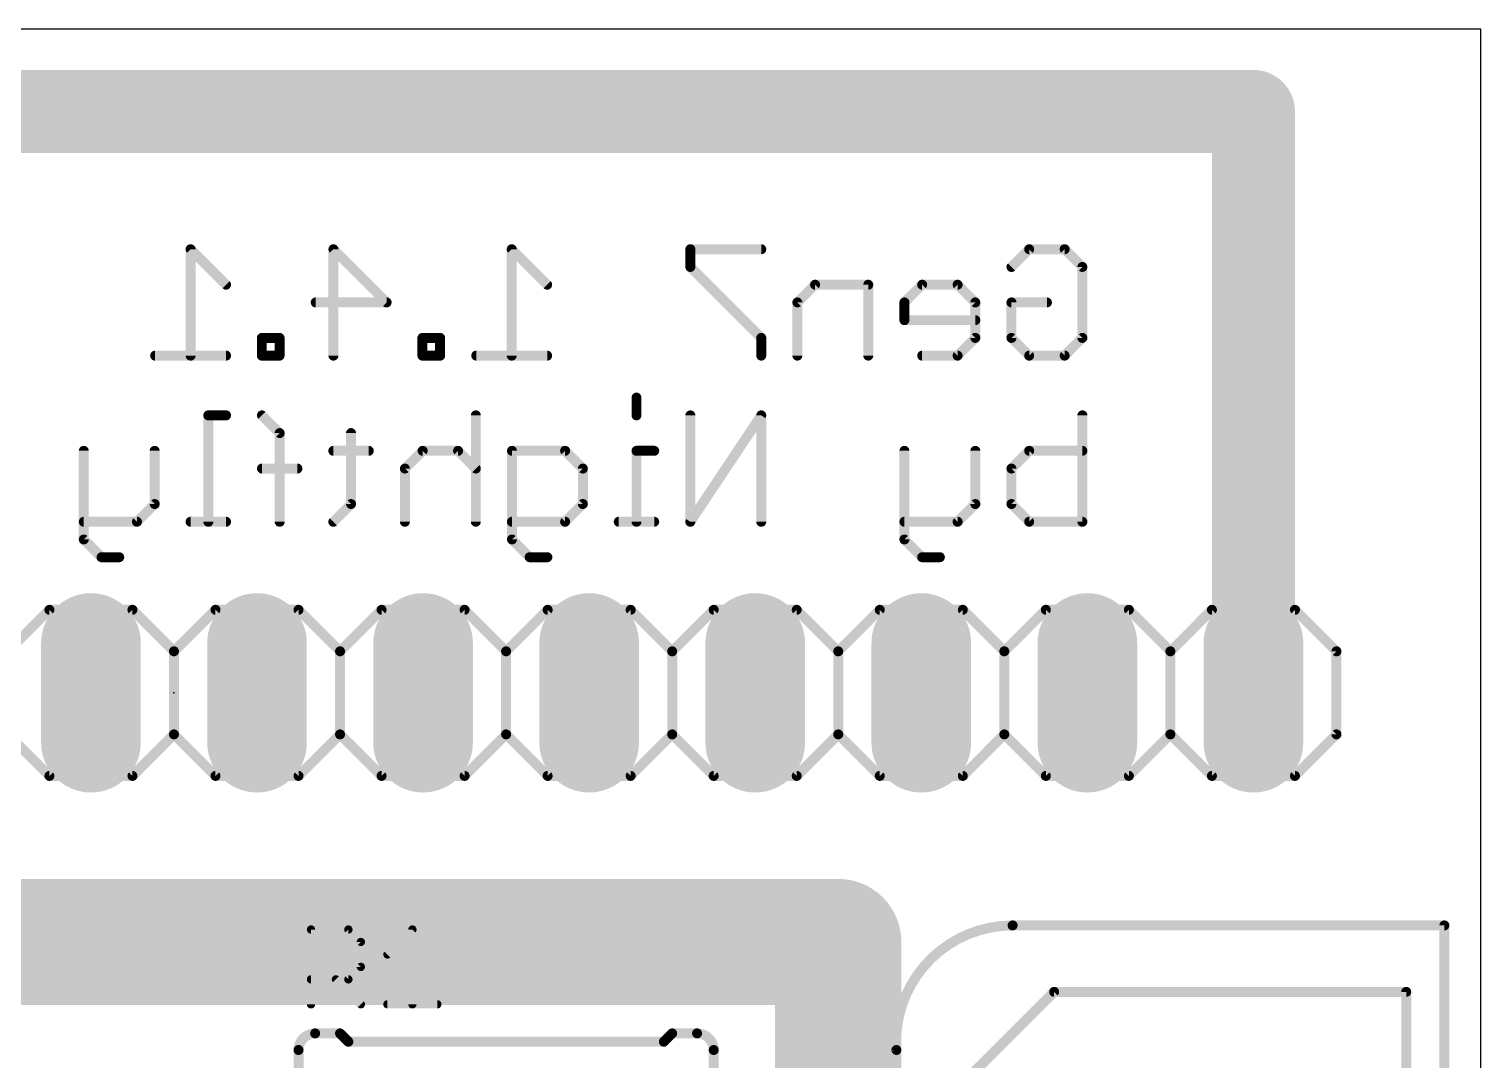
# Model space of a CAD drawing. Extents: x -1 to 60.6, y -1.3 to 45.7.
# Drawn here: x 38.42 to 60.63, y 29.95 to 45.71 of the extents above; entities that cross this region are included whole.
import ezdxf

# ---------------------------------------------------------------- set-up
doc = ezdxf.new("R2010")
doc.units = 0
for name, color, linetype in [('16', 175, 'CONTINUOUS'), ('17', 82, 'CONTINUOUS'), ('20', 7, 'CONTINUOUS'), ('21', 253, 'CONTINUOUS'), ('23', 7, 'CONTINUOUS'), ('25', 253, 'CONTINUOUS'), ('51', 253, 'CONTINUOUS')]:
    doc.layers.add(name, color=color, linetype=linetype)

# ---------------------------------------------------------------- blocks, each defined once
blk = doc.blocks.new('RECT')
blk.add_solid([(-0.5, -0.5), (0.5, -0.5), (-0.5, 0.5), (0.5, 0.5)])
blk = doc.blocks.new('LONGP100')
at = {"const_width": 1}
blk.add_lwpolyline([(-0.5, 0), (0.5, 0)], dxfattribs=at)
at = {"const_width": 0.5}
for points in [[(-0.5, 0.25, 1), (-0.5, -0.25)], [(0.5, -0.25, 1), (0.5, 0.25)]]:
    blk.add_lwpolyline(points, format="xyb", dxfattribs=at)

msp = doc.modelspace()

# ---------------------------------------------------------------- linework, layer by layer
at = {"layer": '16'}
for points, const_width in [([(57.15, 44.45), (1.27, 44.45)], 1.27), ([(57.15, 35.56), (57.15, 44.45)], 1.27), ([(41.4366, 41.8009), (40.8942, 42.3432)], 0.1524), ([(40.8942, 42.3432), (40.8942, 40.7162)], 0.1524), ([(43.0788, 40.7162), (43.0788, 42.3432)], 0.1524), ([(43.0788, 42.3432), (43.8923, 41.5297)], 0.1524), ([(46.348, 41.8009), (45.8057, 42.3432)], 0.1524), ([(45.8057, 42.3432), (45.8057, 40.7162)], 0.1524), ([(49.6223, 42.3432), (48.5377, 42.3432)], 0.1524), ([(48.5377, 42.3432), (48.5377, 42.072)], 0.1524), ([(53.4491, 42.072), (53.7203, 42.3432)], 0.1524), ([(53.7203, 42.3432), (54.2626, 42.3432)], 0.1524), ([(54.2626, 42.3432), (54.5338, 42.072)], 0.1524), ([(48.5377, 42.072), (49.6223, 40.9874)], 0.1524), ([(54.5338, 42.072), (54.5338, 40.9874)], 0.1524), ([(50.446, 41.8009), (50.1748, 41.5297)], 0.1524), ([(51.2595, 41.8009), (50.446, 41.8009)], 0.1524), ([(51.2595, 40.7162), (51.2595, 41.8009)], 0.1524), ([(52.0832, 41.8009), (51.812, 41.5297)], 0.1524), ([(52.6255, 41.8009), (52.0832, 41.8009)], 0.1524), ([(52.8966, 41.5297), (52.6255, 41.8009)], 0.1524), ([(43.8923, 41.5297), (42.8076, 41.5297)], 0.1524), ([(50.1748, 41.5297), (50.1748, 40.7162)], 0.1524), ([(51.812, 41.5297), (51.812, 41.2585)], 0.1524), ([(52.8966, 40.9874), (52.8966, 41.5297)], 0.1524), ([(53.4491, 40.9874), (53.4491, 41.5297)], 0.1524), ([(53.4491, 41.5297), (53.9915, 41.5297)], 0.1524), ([(51.812, 41.2585), (52.8966, 41.2585)], 0.1524), ([(42.2551, 40.9874), (41.984, 40.9874)], 0.1524), ([(41.984, 40.9874), (41.984, 40.7162)], 0.1524), ([(42.2551, 40.7162), (42.2551, 40.9874)], 0.1524), ([(44.7109, 40.9874), (44.4397, 40.9874)], 0.1524), ([(44.4397, 40.9874), (44.4397, 40.7162)], 0.1524), ([(44.7109, 40.7162), (44.7109, 40.9874)], 0.1524), ([(49.6223, 40.9874), (49.6223, 40.7162)], 0.1524), ([(52.6255, 40.7162), (52.8966, 40.9874)], 0.1524), ([(53.7203, 40.7162), (53.4491, 40.9874)], 0.1524), ([(54.5338, 40.9874), (54.2626, 40.7162)], 0.1524), ([(41.4366, 40.7162), (40.3519, 40.7162)], 0.1524), ([(41.984, 40.7162), (42.2551, 40.7162)], 0.1524), ([(44.4397, 40.7162), (44.7109, 40.7162)], 0.1524), ([(46.348, 40.7162), (45.2634, 40.7162)], 0.1524), ([(52.0832, 40.7162), (52.6255, 40.7162)], 0.1524), ([(54.2626, 40.7162), (53.7203, 40.7162)], 0.1524), ([(47.714, 40.0744), (47.714, 39.8032)], 0.1524), ([(41.4366, 39.8032), (41.1654, 39.8032)], 0.1524), ([(41.1654, 39.8032), (41.1654, 38.1762)], 0.1524), ([(42.2568, 39.532), (41.9857, 39.8032)], 0.1524), ([(45.2566, 39.8032), (45.2566, 38.1762)], 0.1524), ([(49.6223, 39.8032), (48.5377, 38.1762)], 0.1524), ([(48.5377, 38.1762), (48.5377, 39.8032)], 0.1524), ([(49.6223, 38.1762), (49.6223, 39.8032)], 0.1524), ([(54.5338, 39.8032), (54.5338, 38.1762)], 0.1524), ([(42.2568, 38.1762), (42.2568, 39.532)], 0.1524), ([(43.3483, 39.532), (43.3483, 38.4474)], 0.1524), ([(39.2605, 39.2609), (39.2605, 37.905)], 0.1524), ([(40.3451, 39.2609), (40.3451, 38.4474)], 0.1524), ([(43.6194, 39.2609), (43.0771, 39.2609)], 0.1524), ([(44.4431, 39.2609), (44.1719, 38.9897)], 0.1524), ([(44.9854, 39.2609), (44.4431, 39.2609)], 0.1524), ([(45.2566, 38.9897), (44.9854, 39.2609)], 0.1524), ([(45.8091, 37.905), (45.8091, 39.2609)], 0.1524), ([(45.8091, 39.2609), (46.6226, 39.2609)], 0.1524), ([(46.6226, 39.2609), (46.8937, 38.9897)], 0.1524), ([(47.9852, 39.2609), (47.714, 39.2609)], 0.1524), ([(47.714, 39.2609), (47.714, 38.1762)], 0.1524), ([(51.812, 39.2609), (51.812, 37.905)], 0.1524), ([(52.8966, 39.2609), (52.8966, 38.4474)], 0.1524), ([(53.4491, 38.9897), (53.7203, 39.2609)], 0.1524), ([(53.7203, 39.2609), (54.5338, 39.2609)], 0.1524), ([(42.528, 38.9897), (41.9857, 38.9897)], 0.1524), ([(44.1719, 38.9897), (44.1719, 38.1762)], 0.1524), ([(46.8937, 38.9897), (46.8937, 38.4474)], 0.1524), ([(53.4491, 38.4474), (53.4491, 38.9897)], 0.1524), ([(40.3451, 38.4474), (40.074, 38.1762)], 0.1524), ([(43.3483, 38.4474), (43.0771, 38.1762)], 0.1524), ([(46.8937, 38.4474), (46.6226, 38.1762)], 0.1524), ([(52.8966, 38.4474), (52.6255, 38.1762)], 0.1524), ([(53.7203, 38.1762), (53.4491, 38.4474)], 0.1524), ([(40.074, 38.1762), (39.2605, 38.1762)], 0.1524), ([(41.4366, 38.1762), (40.8942, 38.1762)], 0.1524), ([(46.6226, 38.1762), (45.8091, 38.1762)], 0.1524), ([(47.9852, 38.1762), (47.4428, 38.1762)], 0.1524), ([(52.6255, 38.1762), (51.812, 38.1762)], 0.1524), ([(54.5338, 38.1762), (53.7203, 38.1762)], 0.1524), ([(39.2605, 37.905), (39.5316, 37.6339)], 0.1524), ([(46.0802, 37.6339), (45.8091, 37.905)], 0.1524), ([(51.812, 37.905), (52.0832, 37.6339)], 0.1524), ([(39.5316, 37.6339), (39.8028, 37.6339)], 0.1524), ([(46.3514, 37.6339), (46.0802, 37.6339)], 0.1524), ([(52.0832, 37.6339), (52.3543, 37.6339)], 0.1524), ([(35.56, 31.75), (50.8, 31.75)], 1.9304), ([(50.8, 31.75), (50.8, 29.21)], 1.9304), ([(50.8, 29.21), (50.8, 27.94)], 1.6764)]:
    msp.add_lwpolyline(points, dxfattribs=dict(at, const_width=const_width))
for points, const_width in [([(57.4675, 44.45, 1), (56.8325, 44.45)], 0.635), ([(57.15, 44.1325, 1), (57.15, 44.7675)], 0.635), ([(40.9212, 42.3701, 1), (40.8673, 42.3162)], 0.0762), ([(40.9323, 42.3432, 1), (40.8561, 42.3432)], 0.0762), ([(43.1057, 42.3701, 1), (43.0518, 42.3162)], 0.0762), ([(43.1169, 42.3432, 1), (43.0407, 42.3432)], 0.0762), ([(45.8326, 42.3701, 1), (45.7787, 42.3162)], 0.0762), ([(45.8438, 42.3432, 1), (45.7676, 42.3432)], 0.0762), ([(48.5377, 42.3813, 1), (48.5377, 42.3051)], 0.0762), ([(48.5758, 42.3432, 1), (48.4996, 42.3432)], 0.0762), ([(49.6223, 42.3051, 1), (49.6223, 42.3813)], 0.0762), ([(53.7203, 42.3813, 1), (53.7203, 42.3051)], 0.0762), ([(53.7472, 42.3162, 1), (53.6934, 42.3701)], 0.0762), ([(54.2896, 42.3701, 1), (54.2357, 42.3162)], 0.0762), ([(54.2626, 42.3051, 1), (54.2626, 42.3813)], 0.0762), ([(48.5646, 42.099, 1), (48.5107, 42.0451)], 0.0762), ([(48.4996, 42.072, 1), (48.5758, 42.072)], 0.0762), ([(53.4222, 42.099, 1), (53.4761, 42.0451)], 0.0762), ([(54.5719, 42.072, 1), (54.4957, 42.072)], 0.0762), ([(54.5069, 42.0451, 1), (54.5607, 42.099)], 0.0762), ([(41.4096, 41.7739, 1), (41.4635, 41.8278)], 0.0762), ([(46.3211, 41.7739, 1), (46.375, 41.8278)], 0.0762), ([(50.446, 41.839, 1), (50.446, 41.7628)], 0.0762), ([(50.4729, 41.7739, 1), (50.4191, 41.8278)], 0.0762), ([(51.2976, 41.8009, 1), (51.2214, 41.8009)], 0.0762), ([(51.2595, 41.7628, 1), (51.2595, 41.839)], 0.0762), ([(52.0832, 41.839, 1), (52.0832, 41.7628)], 0.0762), ([(52.1101, 41.7739, 1), (52.0562, 41.8278)], 0.0762), ([(52.6524, 41.8278, 1), (52.5985, 41.7739)], 0.0762), ([(52.6255, 41.7628, 1), (52.6255, 41.839)], 0.0762), ([(42.8076, 41.5678, 1), (42.8076, 41.4916)], 0.0762), ([(43.8653, 41.5028, 1), (43.9192, 41.5566)], 0.0762), ([(43.8923, 41.4916, 1), (43.8923, 41.5678)], 0.0762), ([(50.2129, 41.5297, 1), (50.1367, 41.5297)], 0.0762), ([(50.1479, 41.5566, 1), (50.2018, 41.5028)], 0.0762), ([(51.8501, 41.5297, 1), (51.7739, 41.5297)], 0.0762), ([(51.785, 41.5566, 1), (51.8389, 41.5028)], 0.0762), ([(52.9347, 41.5297, 1), (52.8585, 41.5297)], 0.0762), ([(52.8697, 41.5028, 1), (52.9236, 41.5566)], 0.0762), ([(53.4872, 41.5297, 1), (53.411, 41.5297)], 0.0762), ([(53.4491, 41.5678, 1), (53.4491, 41.4916)], 0.0762), ([(53.9915, 41.4916, 1), (53.9915, 41.5678)], 0.0762), ([(51.812, 41.2966, 1), (51.812, 41.2204)], 0.0762), ([(52.8966, 41.2204, 1), (52.8966, 41.2966)], 0.0762), ([(51.7739, 41.2585, 1), (51.8501, 41.2585)], 0.0762), ([(41.984, 41.0255, 1), (41.984, 40.9493)], 0.0762), ([(42.0221, 40.9874, 1), (41.9459, 40.9874)], 0.0762), ([(42.2932, 40.9874, 1), (42.217, 40.9874)], 0.0762), ([(42.2551, 40.9493, 1), (42.2551, 41.0255)], 0.0762), ([(44.4397, 41.0255, 1), (44.4397, 40.9493)], 0.0762), ([(44.4778, 40.9874, 1), (44.4016, 40.9874)], 0.0762), ([(44.749, 40.9874, 1), (44.6728, 40.9874)], 0.0762), ([(44.7109, 40.9493, 1), (44.7109, 41.0255)], 0.0762), ([(49.6604, 40.9874, 1), (49.5842, 40.9874)], 0.0762), ([(49.5954, 40.9604, 1), (49.6493, 41.0143)], 0.0762), ([(52.8585, 40.9874, 1), (52.9347, 40.9874)], 0.0762), ([(52.9236, 40.9604, 1), (52.8697, 41.0143)], 0.0762), ([(53.4761, 41.0143, 1), (53.4222, 40.9604)], 0.0762), ([(53.411, 40.9874, 1), (53.4872, 40.9874)], 0.0762), ([(54.4957, 40.9874, 1), (54.5719, 40.9874)], 0.0762), ([(54.5607, 40.9604, 1), (54.5069, 41.0143)], 0.0762), ([(40.3519, 40.7543, 1), (40.3519, 40.6781)], 0.0762), ([(40.8561, 40.7162, 1), (40.9323, 40.7162)], 0.0762), ([(41.4366, 40.6781, 1), (41.4366, 40.7543)], 0.0762), ([(41.984, 40.7543, 1), (41.984, 40.6781)], 0.0762), ([(41.9459, 40.7162, 1), (42.0221, 40.7162)], 0.0762), ([(42.217, 40.7162, 1), (42.2932, 40.7162)], 0.0762), ([(42.2551, 40.6781, 1), (42.2551, 40.7543)], 0.0762), ([(43.0407, 40.7162, 1), (43.1169, 40.7162)], 0.0762), ([(44.4397, 40.7543, 1), (44.4397, 40.6781)], 0.0762), ([(44.4016, 40.7162, 1), (44.4778, 40.7162)], 0.0762), ([(44.6728, 40.7162, 1), (44.749, 40.7162)], 0.0762), ([(44.7109, 40.6781, 1), (44.7109, 40.7543)], 0.0762), ([(45.2634, 40.7543, 1), (45.2634, 40.6781)], 0.0762), ([(45.7676, 40.7162, 1), (45.8438, 40.7162)], 0.0762), ([(46.348, 40.6781, 1), (46.348, 40.7543)], 0.0762), ([(49.5842, 40.7162, 1), (49.6604, 40.7162)], 0.0762), ([(50.1367, 40.7162, 1), (50.2129, 40.7162)], 0.0762), ([(51.2214, 40.7162, 1), (51.2976, 40.7162)], 0.0762), ([(52.0832, 40.7543, 1), (52.0832, 40.6781)], 0.0762), ([(52.5985, 40.7431, 1), (52.6524, 40.6893)], 0.0762), ([(52.6255, 40.6781, 1), (52.6255, 40.7543)], 0.0762), ([(53.7203, 40.7543, 1), (53.7203, 40.6781)], 0.0762), ([(53.6934, 40.6893, 1), (53.7472, 40.7431)], 0.0762), ([(54.2357, 40.7431, 1), (54.2896, 40.6893)], 0.0762), ([(54.2626, 40.6781, 1), (54.2626, 40.7543)], 0.0762), ([(47.7521, 40.0744, 1), (47.6759, 40.0744)], 0.0762), ([(41.1654, 39.8413, 1), (41.1654, 39.7651)], 0.0762), ([(41.2035, 39.8032, 1), (41.1273, 39.8032)], 0.0762), ([(41.4366, 39.7651, 1), (41.4366, 39.8413)], 0.0762), ([(42.0126, 39.8301, 1), (41.9587, 39.7762)], 0.0762), ([(45.2947, 39.8032, 1), (45.2185, 39.8032)], 0.0762), ([(47.6759, 39.8032, 1), (47.7521, 39.8032)], 0.0762), ([(48.5758, 39.8032, 1), (48.4996, 39.8032)], 0.0762), ([(49.6604, 39.8032, 1), (49.5842, 39.8032)], 0.0762), ([(49.654, 39.7821, 1), (49.5906, 39.8243)], 0.0762), ([(54.5719, 39.8032, 1), (54.4957, 39.8032)], 0.0762), ([(42.2949, 39.532, 1), (42.2187, 39.532)], 0.0762), ([(42.2299, 39.5051, 1), (42.2838, 39.559)], 0.0762), ([(43.3864, 39.532, 1), (43.3102, 39.532)], 0.0762), ([(39.2986, 39.2609, 1), (39.2224, 39.2609)], 0.0762), ([(40.3832, 39.2609, 1), (40.307, 39.2609)], 0.0762), ([(43.0771, 39.299, 1), (43.0771, 39.2228)], 0.0762), ([(43.6194, 39.2228, 1), (43.6194, 39.299)], 0.0762), ([(44.4431, 39.299, 1), (44.4431, 39.2228)], 0.0762), ([(44.47, 39.2339, 1), (44.4161, 39.2878)], 0.0762), ([(45.0124, 39.2878, 1), (44.9585, 39.2339)], 0.0762), ([(44.9854, 39.2228, 1), (44.9854, 39.299)], 0.0762), ([(45.8472, 39.2609, 1), (45.771, 39.2609)], 0.0762), ([(45.8091, 39.299, 1), (45.8091, 39.2228)], 0.0762), ([(46.6495, 39.2878, 1), (46.5956, 39.2339)], 0.0762), ([(46.6226, 39.2228, 1), (46.6226, 39.299)], 0.0762), ([(47.714, 39.299, 1), (47.714, 39.2228)], 0.0762), ([(47.7521, 39.2609, 1), (47.6759, 39.2609)], 0.0762), ([(47.9852, 39.2228, 1), (47.9852, 39.299)], 0.0762), ([(51.8501, 39.2609, 1), (51.7739, 39.2609)], 0.0762), ([(52.9347, 39.2609, 1), (52.8585, 39.2609)], 0.0762), ([(53.7203, 39.299, 1), (53.7203, 39.2228)], 0.0762), ([(53.7472, 39.2339, 1), (53.6934, 39.2878)], 0.0762), ([(54.5338, 39.2228, 1), (54.5338, 39.299)], 0.0762), ([(41.9857, 39.0278, 1), (41.9857, 38.9516)], 0.0762), ([(42.528, 38.9516, 1), (42.528, 39.0278)], 0.0762), ([(44.21, 38.9897, 1), (44.1338, 38.9897)], 0.0762), ([(44.145, 39.0166, 1), (44.1989, 38.9628)], 0.0762), ([(45.2296, 38.9628, 1), (45.2835, 39.0166)], 0.0762), ([(46.9318, 38.9897, 1), (46.8556, 38.9897)], 0.0762), ([(46.8668, 38.9628, 1), (46.9207, 39.0166)], 0.0762), ([(53.4872, 38.9897, 1), (53.411, 38.9897)], 0.0762), ([(53.4222, 39.0166, 1), (53.4761, 38.9628)], 0.0762), ([(40.307, 38.4474, 1), (40.3832, 38.4474)], 0.0762), ([(40.3721, 38.4204, 1), (40.3182, 38.4743)], 0.0762), ([(43.3102, 38.4474, 1), (43.3864, 38.4474)], 0.0762), ([(43.3752, 38.4204, 1), (43.3213, 38.4743)], 0.0762), ([(46.8556, 38.4474, 1), (46.9318, 38.4474)], 0.0762), ([(46.9207, 38.4204, 1), (46.8668, 38.4743)], 0.0762), ([(52.8585, 38.4474, 1), (52.9347, 38.4474)], 0.0762), ([(52.9236, 38.4204, 1), (52.8697, 38.4743)], 0.0762), ([(53.4761, 38.4743, 1), (53.4222, 38.4204)], 0.0762), ([(53.411, 38.4474, 1), (53.4872, 38.4474)], 0.0762), ([(39.2605, 38.2143, 1), (39.2605, 38.1381)], 0.0762), ([(40.047, 38.2031, 1), (40.1009, 38.1493)], 0.0762), ([(40.074, 38.1381, 1), (40.074, 38.2143)], 0.0762), ([(40.8942, 38.2143, 1), (40.8942, 38.1381)], 0.0762), ([(41.1273, 38.1762, 1), (41.2035, 38.1762)], 0.0762), ([(41.4366, 38.1381, 1), (41.4366, 38.2143)], 0.0762), ([(42.2187, 38.1762, 1), (42.2949, 38.1762)], 0.0762), ([(43.0502, 38.2031, 1), (43.104, 38.1493)], 0.0762), ([(44.1338, 38.1762, 1), (44.21, 38.1762)], 0.0762), ([(45.2185, 38.1762, 1), (45.2947, 38.1762)], 0.0762), ([(45.8091, 38.2143, 1), (45.8091, 38.1381)], 0.0762), ([(46.5956, 38.2031, 1), (46.6495, 38.1493)], 0.0762), ([(46.6226, 38.1381, 1), (46.6226, 38.2143)], 0.0762), ([(47.4428, 38.2143, 1), (47.4428, 38.1381)], 0.0762), ([(47.6759, 38.1762, 1), (47.7521, 38.1762)], 0.0762), ([(47.9852, 38.1381, 1), (47.9852, 38.2143)], 0.0762), ([(48.506, 38.1973, 1), (48.5694, 38.1551)], 0.0762), ([(48.4996, 38.1762, 1), (48.5758, 38.1762)], 0.0762), ([(49.5842, 38.1762, 1), (49.6604, 38.1762)], 0.0762), ([(51.812, 38.2143, 1), (51.812, 38.1381)], 0.0762), ([(52.5985, 38.2031, 1), (52.6524, 38.1493)], 0.0762), ([(52.6255, 38.1381, 1), (52.6255, 38.2143)], 0.0762), ([(53.7203, 38.2143, 1), (53.7203, 38.1381)], 0.0762), ([(53.6934, 38.1493, 1), (53.7472, 38.2031)], 0.0762), ([(54.4957, 38.1762, 1), (54.5719, 38.1762)], 0.0762), ([(54.5338, 38.1381, 1), (54.5338, 38.2143)], 0.0762), ([(39.2874, 37.932, 1), (39.2335, 37.8781)], 0.0762), ([(45.836, 37.932, 1), (45.7821, 37.8781)], 0.0762), ([(51.8389, 37.932, 1), (51.785, 37.8781)], 0.0762), ([(39.2224, 37.905, 1), (39.2986, 37.905)], 0.0762), ([(45.771, 37.905, 1), (45.8472, 37.905)], 0.0762), ([(51.7739, 37.905, 1), (51.8501, 37.905)], 0.0762), ([(39.5316, 37.672, 1), (39.5316, 37.5958)], 0.0762), ([(39.5047, 37.6069, 1), (39.5586, 37.6608)], 0.0762), ([(39.8028, 37.5958, 1), (39.8028, 37.672)], 0.0762), ([(46.0802, 37.672, 1), (46.0802, 37.5958)], 0.0762), ([(46.0533, 37.6069, 1), (46.1072, 37.6608)], 0.0762), ([(46.3514, 37.5958, 1), (46.3514, 37.672)], 0.0762), ([(52.0832, 37.672, 1), (52.0832, 37.5958)], 0.0762), ([(52.0562, 37.6069, 1), (52.1101, 37.6608)], 0.0762), ([(52.3543, 37.5958, 1), (52.3543, 37.672)], 0.0762), ([(56.8325, 35.56, 1), (57.4675, 35.56)], 0.635), ([(51.2826, 31.75, 1), (50.3174, 31.75)], 0.9652), ([(50.8, 31.2674, 1), (50.8, 32.2326)], 0.9652), ([(51.2191, 29.21, 1), (50.3809, 29.21)], 0.8382)]:
    msp.add_lwpolyline(points, format="xyb", dxfattribs=dict(at, const_width=const_width))
at = {"layer": '20'}
for p, q in [((60.63, 45.71), (0, 45.71)), ((60.63, -1.27), (60.63, 45.71))]:
    msp.add_line(p, q, dxfattribs=at)
at = {"layer": '21', "const_width": 0.1524}
for points in [[(38.735, 36.83), (38.1, 36.195)], [(38.735, 36.83), (40.005, 36.83)], [(40.005, 36.83), (40.64, 36.195)], [(40.64, 36.195), (41.275, 36.83)], [(41.275, 36.83), (42.545, 36.83)], [(42.545, 36.83), (43.18, 36.195)], [(43.18, 36.195), (43.815, 36.83)], [(43.815, 36.83), (45.085, 36.83)], [(45.085, 36.83), (45.72, 36.195)], [(46.355, 36.83), (45.72, 36.195)], [(46.355, 36.83), (47.625, 36.83)], [(47.625, 36.83), (48.26, 36.195)], [(48.26, 36.195), (48.895, 36.83)], [(48.895, 36.83), (50.165, 36.83)], [(50.165, 36.83), (50.8, 36.195)], [(50.8, 36.195), (51.435, 36.83)], [(51.435, 36.83), (52.705, 36.83)], [(52.705, 36.83), (53.34, 36.195)], [(53.975, 36.83), (53.34, 36.195)], [(53.975, 36.83), (55.245, 36.83)], [(55.245, 36.83), (55.88, 36.195)], [(55.88, 36.195), (56.515, 36.83)], [(56.515, 36.83), (57.785, 36.83)], [(57.785, 36.83), (58.42, 36.195)], [(40.64, 36.195), (40.64, 34.925)], [(43.18, 36.195), (43.18, 34.925)], [(45.72, 36.195), (45.72, 34.925)], [(48.26, 36.195), (48.26, 34.925)], [(50.8, 36.195), (50.8, 34.925)], [(53.34, 36.195), (53.34, 34.925)], [(55.88, 36.195), (55.88, 34.925)], [(58.42, 36.195), (58.42, 34.925)], [(38.1, 34.925), (38.735, 34.29)], [(40.64, 34.925), (40.005, 34.29)], [(41.275, 34.29), (40.64, 34.925)], [(43.18, 34.925), (42.545, 34.29)], [(43.815, 34.29), (43.18, 34.925)], [(45.72, 34.925), (45.085, 34.29)], [(45.72, 34.925), (46.355, 34.29)], [(48.26, 34.925), (47.625, 34.29)], [(48.895, 34.29), (48.26, 34.925)], [(50.8, 34.925), (50.165, 34.29)], [(51.435, 34.29), (50.8, 34.925)], [(53.34, 34.925), (52.705, 34.29)], [(53.34, 34.925), (53.975, 34.29)], [(55.88, 34.925), (55.245, 34.29)], [(56.515, 34.29), (55.88, 34.925)], [(58.42, 34.925), (57.785, 34.29)], [(40.005, 34.29), (38.735, 34.29)], [(42.545, 34.29), (41.275, 34.29)], [(45.085, 34.29), (43.815, 34.29)], [(47.625, 34.29), (46.355, 34.29)], [(50.165, 34.29), (48.895, 34.29)], [(52.705, 34.29), (51.435, 34.29)], [(55.245, 34.29), (53.975, 34.29)], [(57.785, 34.29), (56.515, 34.29)], [(53.467, 32.004), (60.071, 32.004)], [(60.071, 32.004), (60.071, 8.636)], [(54.102, 30.988), (52.324, 29.21)], [(59.4868, 30.988), (54.102, 30.988)], [(42.799, 30.353), (43.18, 30.353)], [(43.307, 30.226), (43.18, 30.353)], [(48.133, 30.226), (48.26, 30.353)], [(48.641, 30.353), (48.26, 30.353)], [(48.133, 30.226), (43.307, 30.226)], [(42.545, 28.321), (42.545, 30.099)], [(48.895, 28.321), (48.895, 30.099)], [(51.689, 30.099), (51.689, 10.541)]]:
    msp.add_lwpolyline(points, dxfattribs=at)
at = {"layer": '21'}
for points, const_width in [([(38.735, 36.8681, 1), (38.735, 36.7919)], 0.0762), ([(38.7619, 36.8031, 1), (38.7081, 36.8569)], 0.0762), ([(40.0319, 36.8569, 1), (39.9781, 36.8031)], 0.0762), ([(40.005, 36.7919, 1), (40.005, 36.8681)], 0.0762), ([(41.275, 36.8681, 1), (41.275, 36.7919)], 0.0762), ([(41.3019, 36.8031, 1), (41.2481, 36.8569)], 0.0762), ([(42.5719, 36.8569, 1), (42.5181, 36.8031)], 0.0762), ([(42.545, 36.7919, 1), (42.545, 36.8681)], 0.0762), ([(43.815, 36.8681, 1), (43.815, 36.7919)], 0.0762), ([(43.8419, 36.8031, 1), (43.7881, 36.8569)], 0.0762), ([(45.1119, 36.8569, 1), (45.0581, 36.8031)], 0.0762), ([(45.085, 36.7919, 1), (45.085, 36.8681)], 0.0762), ([(46.355, 36.8681, 1), (46.355, 36.7919)], 0.0762), ([(46.3819, 36.8031, 1), (46.3281, 36.8569)], 0.0762), ([(47.6519, 36.8569, 1), (47.5981, 36.8031)], 0.0762), ([(47.625, 36.7919, 1), (47.625, 36.8681)], 0.0762), ([(48.895, 36.8681, 1), (48.895, 36.7919)], 0.0762), ([(48.9219, 36.8031, 1), (48.8681, 36.8569)], 0.0762), ([(50.1919, 36.8569, 1), (50.1381, 36.8031)], 0.0762), ([(50.165, 36.7919, 1), (50.165, 36.8681)], 0.0762), ([(51.435, 36.8681, 1), (51.435, 36.7919)], 0.0762), ([(51.4619, 36.8031, 1), (51.4081, 36.8569)], 0.0762), ([(52.7319, 36.8569, 1), (52.6781, 36.8031)], 0.0762), ([(52.705, 36.7919, 1), (52.705, 36.8681)], 0.0762), ([(53.975, 36.8681, 1), (53.975, 36.7919)], 0.0762), ([(54.0019, 36.8031, 1), (53.9481, 36.8569)], 0.0762), ([(55.2719, 36.8569, 1), (55.2181, 36.8031)], 0.0762), ([(55.245, 36.7919, 1), (55.245, 36.8681)], 0.0762), ([(56.515, 36.8681, 1), (56.515, 36.7919)], 0.0762), ([(56.5419, 36.8031, 1), (56.4881, 36.8569)], 0.0762), ([(57.8119, 36.8569, 1), (57.7581, 36.8031)], 0.0762), ([(57.785, 36.7919, 1), (57.785, 36.8681)], 0.0762), ([(40.6781, 36.195, 1), (40.6019, 36.195)], 0.0762), ([(40.6131, 36.2219, 1), (40.6669, 36.1681)], 0.0762), ([(40.6131, 36.1681, 1), (40.6669, 36.2219)], 0.0762), ([(43.2181, 36.195, 1), (43.1419, 36.195)], 0.0762), ([(43.1531, 36.2219, 1), (43.2069, 36.1681)], 0.0762), ([(43.1531, 36.1681, 1), (43.2069, 36.2219)], 0.0762), ([(45.7581, 36.195, 1), (45.6819, 36.195)], 0.0762), ([(45.6931, 36.2219, 1), (45.7469, 36.1681)], 0.0762), ([(45.6931, 36.1681, 1), (45.7469, 36.2219)], 0.0762), ([(48.2981, 36.195, 1), (48.2219, 36.195)], 0.0762), ([(48.2331, 36.2219, 1), (48.2869, 36.1681)], 0.0762), ([(48.2331, 36.1681, 1), (48.2869, 36.2219)], 0.0762), ([(50.8381, 36.195, 1), (50.7619, 36.195)], 0.0762), ([(50.7731, 36.2219, 1), (50.8269, 36.1681)], 0.0762), ([(50.7731, 36.1681, 1), (50.8269, 36.2219)], 0.0762), ([(53.3781, 36.195, 1), (53.3019, 36.195)], 0.0762), ([(53.3131, 36.2219, 1), (53.3669, 36.1681)], 0.0762), ([(53.3131, 36.1681, 1), (53.3669, 36.2219)], 0.0762), ([(55.9181, 36.195, 1), (55.8419, 36.195)], 0.0762), ([(55.8531, 36.2219, 1), (55.9069, 36.1681)], 0.0762), ([(55.8531, 36.1681, 1), (55.9069, 36.2219)], 0.0762), ([(58.4581, 36.195, 1), (58.3819, 36.195)], 0.0762), ([(58.3931, 36.1681, 1), (58.4469, 36.2219)], 0.0762), ([(40.6019, 34.925, 1), (40.6781, 34.925)], 0.0762), ([(40.6669, 34.9519, 1), (40.6131, 34.8981)], 0.0762), ([(40.6669, 34.8981, 1), (40.6131, 34.9519)], 0.0762), ([(43.1419, 34.925, 1), (43.2181, 34.925)], 0.0762), ([(43.2069, 34.9519, 1), (43.1531, 34.8981)], 0.0762), ([(43.2069, 34.8981, 1), (43.1531, 34.9519)], 0.0762), ([(45.6819, 34.925, 1), (45.7581, 34.925)], 0.0762), ([(45.7469, 34.9519, 1), (45.6931, 34.8981)], 0.0762), ([(45.7469, 34.8981, 1), (45.6931, 34.9519)], 0.0762), ([(48.2219, 34.925, 1), (48.2981, 34.925)], 0.0762), ([(48.2869, 34.9519, 1), (48.2331, 34.8981)], 0.0762), ([(48.2869, 34.8981, 1), (48.2331, 34.9519)], 0.0762), ([(50.7619, 34.925, 1), (50.8381, 34.925)], 0.0762), ([(50.8269, 34.9519, 1), (50.7731, 34.8981)], 0.0762), ([(50.8269, 34.8981, 1), (50.7731, 34.9519)], 0.0762), ([(53.3019, 34.925, 1), (53.3781, 34.925)], 0.0762), ([(53.3669, 34.9519, 1), (53.3131, 34.8981)], 0.0762), ([(53.3669, 34.8981, 1), (53.3131, 34.9519)], 0.0762), ([(55.8419, 34.925, 1), (55.9181, 34.925)], 0.0762), ([(55.9069, 34.9519, 1), (55.8531, 34.8981)], 0.0762), ([(55.9069, 34.8981, 1), (55.8531, 34.9519)], 0.0762), ([(58.3819, 34.925, 1), (58.4581, 34.925)], 0.0762), ([(58.4469, 34.8981, 1), (58.3931, 34.9519)], 0.0762), ([(38.735, 34.3281, 1), (38.735, 34.2519)], 0.0762), ([(38.7081, 34.2631, 1), (38.7619, 34.3169)], 0.0762), ([(39.9781, 34.3169, 1), (40.0319, 34.2631)], 0.0762), ([(40.005, 34.2519, 1), (40.005, 34.3281)], 0.0762), ([(41.275, 34.3281, 1), (41.275, 34.2519)], 0.0762), ([(41.2481, 34.2631, 1), (41.3019, 34.3169)], 0.0762), ([(42.5181, 34.3169, 1), (42.5719, 34.2631)], 0.0762), ([(42.545, 34.2519, 1), (42.545, 34.3281)], 0.0762), ([(43.815, 34.3281, 1), (43.815, 34.2519)], 0.0762), ([(43.7881, 34.2631, 1), (43.8419, 34.3169)], 0.0762), ([(45.0581, 34.3169, 1), (45.1119, 34.2631)], 0.0762), ([(45.085, 34.2519, 1), (45.085, 34.3281)], 0.0762), ([(46.355, 34.3281, 1), (46.355, 34.2519)], 0.0762), ([(46.3281, 34.2631, 1), (46.3819, 34.3169)], 0.0762), ([(47.5981, 34.3169, 1), (47.6519, 34.2631)], 0.0762), ([(47.625, 34.2519, 1), (47.625, 34.3281)], 0.0762), ([(48.895, 34.3281, 1), (48.895, 34.2519)], 0.0762), ([(48.8681, 34.2631, 1), (48.9219, 34.3169)], 0.0762), ([(50.1381, 34.3169, 1), (50.1919, 34.2631)], 0.0762), ([(50.165, 34.2519, 1), (50.165, 34.3281)], 0.0762), ([(51.435, 34.3281, 1), (51.435, 34.2519)], 0.0762), ([(51.4081, 34.2631, 1), (51.4619, 34.3169)], 0.0762), ([(52.6781, 34.3169, 1), (52.7319, 34.2631)], 0.0762), ([(52.705, 34.2519, 1), (52.705, 34.3281)], 0.0762), ([(53.975, 34.3281, 1), (53.975, 34.2519)], 0.0762), ([(53.9481, 34.2631, 1), (54.0019, 34.3169)], 0.0762), ([(55.2181, 34.3169, 1), (55.2719, 34.2631)], 0.0762), ([(55.245, 34.2519, 1), (55.245, 34.3281)], 0.0762), ([(56.515, 34.3281, 1), (56.515, 34.2519)], 0.0762), ([(56.4881, 34.2631, 1), (56.5419, 34.3169)], 0.0762), ([(57.7581, 34.3169, 1), (57.8119, 34.2631)], 0.0762), ([(57.785, 34.2519, 1), (57.785, 34.3281)], 0.0762), ([(53.467, 32.0038, 0.4345), (51.689, 30.099)], 0.1524), ([(53.467, 32.0421, 1), (53.467, 31.9659)], 0.0762), ([(53.467, 31.9657, 1), (53.467, 32.0419)], 0.0762), ([(60.1091, 32.004, 1), (60.0329, 32.004)], 0.0762), ([(60.071, 31.9659, 1), (60.071, 32.0421)], 0.0762), ([(54.102, 31.0261, 1), (54.102, 30.9499)], 0.0762), ([(54.1289, 30.9611, 1), (54.0751, 31.0149)], 0.0762), ([(59.4868, 30.9499, 1), (59.4868, 31.0261)], 0.0762), ([(42.799, 30.353, 0.4142), (42.545, 30.099)], 0.1524), ([(42.799, 30.3911, 1), (42.799, 30.3149)], 0.0762), ([(42.799, 30.3149, 1), (42.799, 30.3911)], 0.0762), ([(43.2069, 30.3799, 1), (43.1531, 30.3261)], 0.0762), ([(43.18, 30.3149, 1), (43.18, 30.3911)], 0.0762), ([(48.26, 30.3911, 1), (48.26, 30.3149)], 0.0762), ([(48.2869, 30.3261, 1), (48.2331, 30.3799)], 0.0762), ([(48.895, 30.099, 0.4142), (48.641, 30.353)], 0.1524), ([(48.641, 30.3911, 1), (48.641, 30.3149)], 0.0762), ([(48.641, 30.3149, 1), (48.641, 30.3911)], 0.0762), ([(43.307, 30.2641, 1), (43.307, 30.1879)], 0.0762), ([(43.2801, 30.1991, 1), (43.3339, 30.2529)], 0.0762), ([(48.1061, 30.2529, 1), (48.1599, 30.1991)], 0.0762), ([(48.133, 30.1879, 1), (48.133, 30.2641)], 0.0762), ([(42.5831, 30.099, 1), (42.5069, 30.099)], 0.0762), ([(42.5069, 30.099, 1), (42.5831, 30.099)], 0.0762), ([(48.9331, 30.099, 1), (48.8569, 30.099)], 0.0762), ([(48.8569, 30.099, 1), (48.9331, 30.099)], 0.0762), ([(51.7271, 30.099, 1), (51.6509, 30.099)], 0.0762), ([(51.651, 30.0964, 1), (51.727, 30.1016)], 0.0762)]:
    msp.add_lwpolyline(points, format="xyb", dxfattribs=dict(at, const_width=const_width))
at = {"layer": '23'}
msp.add_point((40.64, 35.56), dxfattribs=at)
at = {"layer": '25', "const_width": 0.0635}
for points in [[(42.7673, 31.9415, 1), (42.7037, 31.9415)], [(42.7355, 31.9732, 1), (42.7355, 31.9097)], [(43.3299, 31.9639, 1), (43.285, 31.919)], [(43.3075, 31.9097, 1), (43.3075, 31.9732)], [(44.318, 31.9415, 1), (44.2545, 31.9415)], [(44.3087, 31.919, 1), (44.2638, 31.9639)], [(43.5299, 31.7508, 1), (43.4664, 31.7508)], [(43.4757, 31.7284, 1), (43.5206, 31.7733)], [(43.8824, 31.5826, 1), (43.9273, 31.5377)], [(43.4664, 31.3695, 1), (43.5299, 31.3695)], [(43.5206, 31.347, 1), (43.4757, 31.3919)], [(42.7355, 31.2106, 1), (42.7355, 31.1471)], [(43.1393, 31.2013, 1), (43.0944, 31.1564)], [(43.285, 31.2013, 1), (43.3299, 31.1564)], [(43.3075, 31.1471, 1), (43.3075, 31.2106)], [(42.7037, 30.7975, 1), (42.7673, 30.7975)], [(43.4757, 30.775, 1), (43.5206, 30.82)], [(43.9049, 30.8293, 1), (43.9049, 30.7658)], [(44.2545, 30.7975, 1), (44.318, 30.7975)], [(44.6675, 30.7658, 1), (44.6675, 30.8293)]]:
    msp.add_lwpolyline(points, format="xyb", dxfattribs=at)
at = {"layer": '25', "const_width": 0.127}
for points in [[(42.7355, 30.7975), (42.7355, 31.9415)], [(42.7355, 31.9415), (43.3075, 31.9415)], [(43.3075, 31.9415), (43.4982, 31.7508)], [(43.9049, 31.5602), (44.2862, 31.9415)], [(44.2862, 31.9415), (44.2862, 30.7975)], [(43.4982, 31.7508), (43.4982, 31.3695)], [(43.4982, 31.3695), (43.3075, 31.1788)], [(43.3075, 31.1788), (42.7355, 31.1788)], [(43.1168, 31.1788), (43.4982, 30.7975)], [(43.9049, 30.7975), (44.6675, 30.7975)]]:
    msp.add_lwpolyline(points, dxfattribs=at)
at = {"layer": '51', "const_width": 0.1524}
msp.add_lwpolyline([(59.4868, 9.652), (59.4868, 30.988)], dxfattribs=at)
at = {"layer": '51', "const_width": 0.0762}
msp.add_lwpolyline([(59.5249, 30.988, 1), (59.4487, 30.988)], format="xyb", dxfattribs=at)

# ---------------------------------------------------------------- block references
at = {"layer": '17', "xscale": 1.524, "yscale": 1.524, "rotation": 90}
for p in [(39.37, 35.56), (39.37, 35.56), (41.91, 35.56), (41.91, 35.56), (44.45, 35.56), (44.45, 35.56), (46.99, 35.56), (46.99, 35.56), (49.53, 35.56), (49.53, 35.56), (52.07, 35.56), (52.07, 35.56), (54.61, 35.56), (54.61, 35.56), (57.15, 35.56), (57.15, 35.56)]:
    msp.add_blockref('LONGP100', p, dxfattribs=at)
at = {"layer": '51', "xscale": 0.508, "yscale": 0.508}
for p in [(39.37, 35.56), (41.91, 35.56), (44.45, 35.56), (46.99, 35.56), (49.53, 35.56), (52.07, 35.56), (54.61, 35.56), (57.15, 35.56)]:
    msp.add_blockref('RECT', p, dxfattribs=at)

doc.saveas('drawing.dxf')
